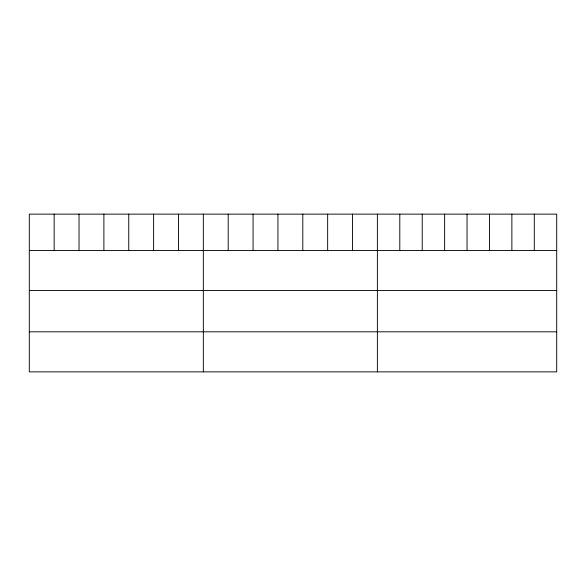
<?xml version="1.0" encoding="UTF-8"?>
<svg xmlns="http://www.w3.org/2000/svg" width="586" height="586" viewBox="0 0 586 586"><rect width="100%" height="100%" fill="white"/><g stroke="black" fill="none" stroke-linecap="round" stroke-linejoin="round"><path stroke-width="0.88" d="M556.7 250.493L556.7 371.868L29.3 371.868L29.3 214.132L556.7 214.132L556.7 250.493L29.3 250.493M29.3 290.546L556.7 290.546M29.3 331.815L556.7 331.815M534.285 214.132L534.285 250.493M511.871 214.132L511.871 250.493M489.457 214.132L489.457 250.493M467.042 214.132L467.042 250.493M444.627 214.132L444.627 250.493M422.213 214.132L422.213 250.493M399.798 214.132L399.798 250.493M377.384 214.132L377.384 371.868M352.523 214.132L352.523 250.493M327.655 214.132L327.655 250.493M302.794 214.132L302.794 250.493M277.932 214.132L277.932 250.493M253.071 214.132L253.071 250.493M228.203 214.132L228.203 250.493M203.342 214.132L203.342 371.868M178.481 214.132L178.481 250.493M153.613 214.132L153.613 250.493M128.752 214.132L128.752 250.493M103.89 214.132L103.89 250.493M79.029 214.132L79.029 250.493M54.161 214.132L54.161 250.493"/></g></svg>
